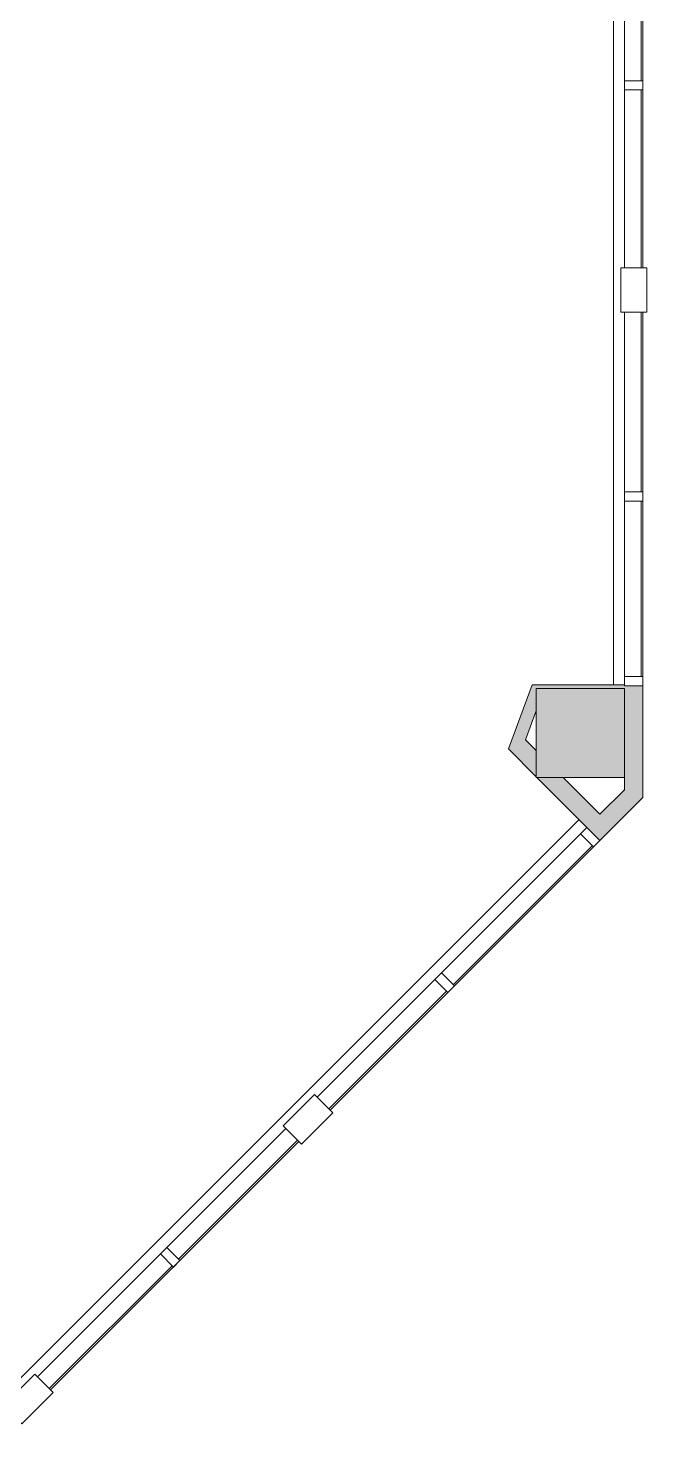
# Model space of a CAD drawing. Header units: inches. Extents: x 41 to 2820, y 110 to 1753.
# Drawn here: x 2581.3 to 2748.6, y 335.3 to 718.7 of the extents above; entities that cross this region are included whole.
import ezdxf

# ---------------------------------------------------------------- set-up
doc = ezdxf.new("R2010")
doc.units = ezdxf.units.IN
doc.header["$MEASUREMENT"] = 0
for name, color, linetype, lineweight in [('820 1st St NE_04_Clean_dwg', 8, 'Continuous', 9), ('IRF-COLUMN', 7, 'Continuous', 9), ('IRF-COLUMN-HATCH', 7, 'Continuous', 9), ('IRF-WALL-FULL-HT', 7, 'Continuous', 9), ('IRF-WALL-FULL-HT-HATCH', 7, 'Continuous', 9), ('IRF-WINDOW', 7, 'Continuous', 9)]:
    doc.layers.add(name, color=color, linetype=linetype, lineweight=lineweight)

# ---------------------------------------------------------------- blocks, each defined once
blk = doc.blocks.new('820 1st St NE_04_Clean_dwg-2391440-New Construction - Partition Plan')
at = {"layer": 'IRF-COLUMN-HATCH'}
blk.add_hatch(color=256, dxfattribs=at).paths.add_polyline_path([(1319.58, 516.07), (1343.27, 516.07), (1343.27, 540.07), (1319.41, 540.07), (1319.41, 516.07)], flags=0)
at = {"layer": 'IRF-WALL-FULL-HT-HATCH'}
blk.add_hatch(color=256, dxfattribs=at).paths.add_polyline_path([(1336.63, 499.02), (1348.27, 510.65), (1348.27, 540.82), (1343.27, 540.82), (1343.27, 541.07), (1318.25, 541.07), (1311.88, 523.77), (1319.41, 516.23), (1319.41, 523.31), (1316.51, 526.21), (1319.41, 534.1), (1319.41, 540.07), (1343.27, 540.07), (1343.27, 512.72), (1336.63, 506.09), (1326.65, 516.07), (1319.58, 516.07), (1333.09, 502.55)], flags=0)
at = {"layer": 'IRF-COLUMN', "flags": 128}
blk.add_lwpolyline([(1343.27, 516.07), (1343.27, 540.07), (1319.41, 540.07), (1319.41, 516.07)], close=True, dxfattribs=at)
blk.add_lwpolyline([(1319.41, 516.23), (1319.41, 516.07), (1319.58, 516.07)], dxfattribs=at)
at = {"layer": 'IRF-WALL-FULL-HT', "flags": 128}
for points in [[(1319.58, 516.07), (1336.63, 499.02), (1348.27, 510.65), (1348.27, 540.82), (1343.27, 540.82), (1343.27, 541.07), (1318.25, 541.07), (1311.88, 523.77), (1319.41, 516.23)], [(1319.41, 523.31), (1316.51, 526.21), (1319.41, 534.1)], [(1343.27, 516.07), (1343.27, 512.72), (1336.63, 506.09), (1326.65, 516.07)]]:
    blk.add_lwpolyline(points, dxfattribs=at)
at = {"layer": 'IRF-WINDOW'}
for p, q in [((1340.27, 541.07), (1340.27, 755.07)), ((1347.77, 752.57), (1347.77, 704.5)), ((1345.52, 704.5), (1346.02, 704.5)), ((1346.02, 702), (1345.52, 702)), ((1347.77, 702), (1347.77, 653.94)), ((1347.77, 641.94), (1347.77, 593.32)), ((1348.27, 543.32), (1348.27, 641.94)), ((1345.52, 593.32), (1346.02, 593.32)), ((1346.02, 590.82), (1345.52, 590.82)), ((1347.77, 590.82), (1347.77, 543.32)), ((1107.76, 281.46), (1330.97, 504.67)), ((1334.51, 497.6), (1296.91, 460)), ((1295.14, 458.23), (1263.32, 426.41)), ((1184.48, 353.94), (1251.65, 421.11)), ((1254.84, 417.93), (1222.66, 385.76)), ((1188.01, 350.4), (1255.19, 417.58)), ((1220.89, 383.99), (1187.66, 350.75))]:
    blk.add_line(p, q, dxfattribs=at)
at = {"layer": 'IRF-WINDOW', "flags": 128}
for points in [[(1348.27, 752.57), (1348.27, 755.07), (1343.27, 755.07), (1343.27, 752.57), (1343.27, 653.94)], [(1348.27, 653.94), (1348.27, 752.57), (1343.27, 752.57)], [(1343.27, 641.94), (1343.27, 543.32), (1343.27, 540.82), (1348.27, 540.82), (1348.27, 543.32), (1343.27, 543.32)], [(1334.86, 497.25), (1336.63, 499.02), (1333.09, 502.55), (1331.33, 500.78), (1260.14, 429.6)], [(1263.67, 426.06), (1334.86, 497.25), (1331.33, 500.78)]]:
    blk.add_lwpolyline(points, dxfattribs=at)
for points in [[(1343.27, 704.5), (1343.27, 702), (1348.27, 702), (1348.27, 704.5)], [(1342.27, 653.94), (1342.27, 641.94), (1349.27, 641.94), (1349.27, 653.94)], [(1343.27, 593.32), (1343.27, 590.82), (1348.27, 590.82), (1348.27, 593.32)], [(1295.49, 457.88), (1297.26, 459.65), (1293.73, 463.18), (1291.96, 461.42)], [(1255.9, 416.87), (1264.38, 425.35), (1259.43, 430.3), (1250.95, 421.82)], [(1221.25, 383.63), (1223.02, 385.4), (1219.48, 388.94), (1217.71, 387.17)], [(1180.24, 341.21), (1188.72, 349.69), (1183.77, 354.64), (1175.29, 346.16)]]:
    blk.add_lwpolyline(points, close=True, dxfattribs=at)

msp = doc.modelspace()

# ---------------------------------------------------------------- block references
at = {"layer": '820 1st St NE_04_Clean_dwg', "color": 7}
msp.add_blockref('820 1st St NE_04_Clean_dwg-2391440-New Construction - Partition Plan', (1399.34, 0), dxfattribs=at)

doc.saveas('drawing.dxf')
